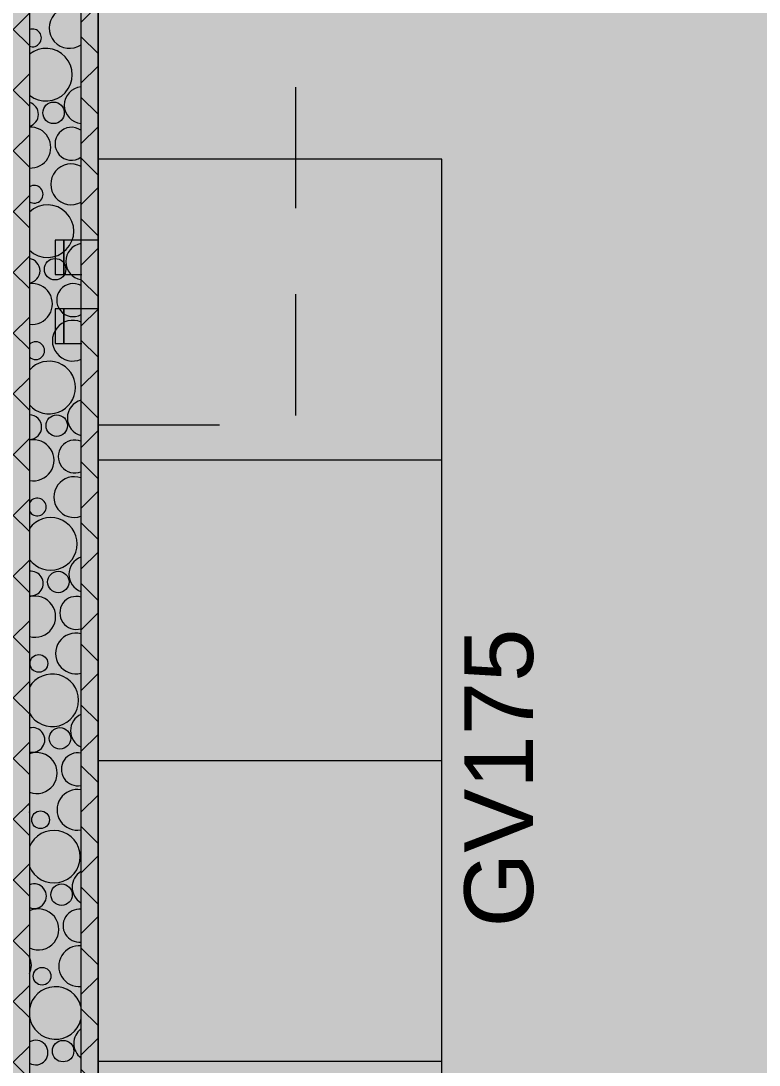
# Model space of a CAD drawing. Header units: metres. Extents: x -77 to 21.6, y -70.6 to -27.7.
# Drawn here: x -63.454 to -62.594, y -41.404 to -40.189 of the extents above; entities that cross this region are included whole.
import ezdxf

# ---------------------------------------------------------------- set-up
doc = ezdxf.new("R2010")
doc.units = ezdxf.units.M
doc.header["$MEASUREMENT"] = 0
doc.linetypes.add('Hidden Line', pattern=[0.195611, 0.141111, -0.0545])
for name, color, linetype, lineweight, true_color in [('EQUIP - AR CONDICIONADO_Caneta_No__167', 7, 'Continuous', 13, 0x0035d5), ('LAJES.EST_Caneta_No__18', 7, 'Continuous', 0, 0xdfdfdf), ('LAJES.EST_Caneta_No__254', 7, 'Continuous', 0, 0xd1c9ad), ('ZONA_Caneta_No__56', 7, 'Continuous', 0, 0xffe495)]:
    doc.layers.add(name, color=color, linetype=linetype, lineweight=lineweight, true_color=true_color)
for name, color, linetype, lineweight in [('MOBILIÁRIO_Caneta_No__96', 252, 'Continuous', 0), ('NOTAS-LAYOUT.EXEC_Caneta_No__99', 7, 'Continuous', 20), ('PAREDE CONSTRUIR_Caneta_No__241', 7, 'Continuous', 13), ('PAREDE CONSTRUIR_Caneta_No__83', 84, 'Continuous', 0), ('PAREDE CONSTRUIR_Caneta_No__96', 252, 'Continuous', 0)]:
    doc.layers.add(name, color=color, linetype=linetype, lineweight=lineweight)
doc.layers.add('NOTAS-LAYOUT.EXEC', color=7, linetype='Continuous')
doc.layers.add('PAREDE CONSTRUIR', color=7, linetype='Continuous')
doc.styles.add('GENERATED_STYLE_1', font='arial.ttf')
pattern_1 = [(45, (0, 0), (-0.03535534, 0.03535534), []), (135, (0, 0), (0.03535534, 0.03535534), [])]

# ---------------------------------------------------------------- blocks, each defined once
blk = doc.blocks.new('*X64')
at = {"layer": 'PAREDE CONSTRUIR_Caneta_No__96', "color": 252, "linetype": 'Continuous', "lineweight": 0}
for centre, radius in [((-63.4159, -40.2961), 0.0125), ((-63.4141, -40.4781), 0.0125), ((-63.4122, -40.6601), 0.0125), ((-63.4104, -40.8421), 0.0125), ((-63.433, -40.9369), 0.0103), ((-63.4085, -41.0241), 0.0125), ((-63.4311, -41.1189), 0.0103), ((-63.4066, -41.2061), 0.0125), ((-63.4293, -41.3009), 0.0103), ((-63.4048, -41.3881), 0.0125)]:
    blk.add_circle(centre, radius, dxfattribs=at)
for centre, radius, start, end in [((-63.3973, -40.1973), 0.0237, 55.572, 304.428), ((-63.4404, -40.2089), 0.0103, 249.7708, 110.2292), ((-63.4248, -40.2518), 0.0306, 231.1705, 128.8295), ((-63.3822, -40.2872), 0.0213, 94.6962, 265.3038), ((-63.4478, -40.2979), 0.0143, 285.6598, 74.3401), ((-63.443, -40.3365), 0.0239, 267.6627, 92.3373), ((-63.395, -40.3321), 0.0192, 54.9626, 305.0374), ((-63.3955, -40.3793), 0.0237, 60.8565, 299.1434), ((-63.4385, -40.3909), 0.0103, 238.3252, 121.6748), ((-63.4229, -40.4338), 0.0306, 226.5615, 133.4385), ((-63.3804, -40.4692), 0.0213, 99.73, 260.2699), ((-63.446, -40.4799), 0.0143, 278.0614, 81.9386), ((-63.4411, -40.5185), 0.0239, 263.1944, 96.8056), ((-63.3931, -40.5141), 0.0192, 61.4814, 298.5186), ((-63.3936, -40.5613), 0.0237, 65.8814, 294.1185), ((-63.4367, -40.5729), 0.0103, 225.2174, 134.7826), ((-63.4211, -40.6158), 0.0306, 221.5699, 138.43), ((-63.3785, -40.6512), 0.0213, 104.8412, 255.1588), ((-63.4441, -40.6619), 0.0143, 270.604, 89.396), ((-63.4393, -40.7005), 0.0239, 258.6839, 101.3161), ((-63.3913, -40.6961), 0.0192, 67.6182, 292.3818), ((-63.3918, -40.7433), 0.0237, 70.7158, 289.2842), ((-63.4348, -40.7549), 0.0103, 207.9032, 152.0967), ((-63.4192, -40.7978), 0.0306, 216.0292, 143.9707), ((-63.3767, -40.8332), 0.0213, 110.0765, 249.9235), ((-63.4423, -40.8439), 0.0143, 263.1569, 96.8431), ((-63.4374, -40.8825), 0.0239, 254.1011, 105.8989), ((-63.3894, -40.8781), 0.0192, 73.4943, 286.5057), ((-63.3899, -40.9253), 0.0237, 75.4111, 284.5889), ((-63.4174, -40.9798), 0.0306, 209.6241, 150.3759), ((-63.3748, -41.0152), 0.0213, 115.4935, 244.5065), ((-63.4404, -41.0259), 0.0143, 255.591, 104.409), ((-63.4356, -41.0645), 0.0239, 249.4111, 110.5889), ((-63.3876, -41.0601), 0.0192, 79.1963, 280.8036), ((-63.3881, -41.1073), 0.0237, 80.008, 279.992), ((-63.4648, -41.1062), 0.0213, 348.4199, 11.5801), ((-63.4155, -41.1618), 0.0306, 201.5873, 158.4127), ((-63.373, -41.1972), 0.0213, 121.1676, 238.8324), ((-63.4386, -41.2078), 0.0143, 247.7571, 112.2429), ((-63.4337, -41.2465), 0.0239, 244.5718, 115.4282), ((-63.3857, -41.2421), 0.0192, 84.7917, 275.2083), ((-63.3862, -41.2893), 0.0237, 84.5407, 275.4593), ((-63.463, -41.2882), 0.0213, 333.1904, 26.8095), ((-63.4137, -41.3437), 0.0306, 14.0825, 172.0663), ((-63.4137, -41.3437), 0.0306, 187.9336, 345.9175), ((-63.3711, -41.3792), 0.0213, 127.2056, 232.7943), ((-63.4367, -41.3898), 0.0143, 239.4542, 120.5458)]:
    blk.add_arc(centre, radius, start, end, dxfattribs=at)
blk = doc.blocks.new('Lockers 26[19]_6', base_point=(-62.964, -42.1002))
at = {"layer": 'MOBILIÁRIO_Caneta_No__96', "color": 252, "linetype": 'Continuous', "lineweight": 0}
for p, q in [((-62.964, -40.7002), (-63.364, -40.7002)), ((-62.964, -41.0502), (-63.364, -41.0502)), ((-62.964, -41.4002), (-63.364, -41.4002))]:
    blk.add_line(p, q, dxfattribs=at)
at = {"layer": 'MOBILIÁRIO_Caneta_No__96', "color": 252, "linetype": 'Continuous', "lineweight": 0, "flags": 128}
blk.add_lwpolyline([(-62.964, -42.1002), (-62.964, -40.3502), (-63.364, -40.3502), (-63.364, -42.1002)], close=True, dxfattribs=at)
blk = doc.blocks.new('Ar Condicionado Split 20_2')
at = {"layer": 'EQUIP - AR CONDICIONADO_Caneta_No__167', "color": 162, "linetype": 'Hidden Line', "lineweight": 13, "true_color": 0x0035d5, "flags": 128}
for points in [[(0, 0), (0.23, 0), (0.23, 0.815), (0, 0.815)], [(-0.04, 0.67), (-0.05, 0.67), (-0.05, 0.63), (-0.04, 0.63)], [(0, 0.63), (0, 0.67), (-0.04, 0.67), (-0.04, 0.63)], [(-0.04, 0.215), (-0.05, 0.215), (-0.05, 0.175), (-0.04, 0.175)], [(0, 0.175), (0, 0.215), (-0.04, 0.215), (-0.04, 0.175)], [(-0.04, 0.135), (-0.05, 0.135), (-0.05, 0.095), (-0.04, 0.095)], [(0, 0.095), (0, 0.135), (-0.04, 0.135), (-0.04, 0.095)]]:
    blk.add_lwpolyline(points, close=True, dxfattribs=at)
blk = doc.blocks.new('Label_140_6', base_point=(-62.962, -41.1333))
at = {"layer": 'NOTAS-LAYOUT.EXEC_Caneta_No__99', "color": 7, "lineweight": 20, "insert": (-62.9377, -40.9575), "char_height": 0.08, "attachment_point": 2, "rotation": 90, "style": 'GENERATED_STYLE_1'}
blk.add_mtext('\\A1;{\\pqc;\\pt0,99;\\fArial|b0|i0|c0|p0;\\W1.000000;GV175\\fArial|b0|i0|c0|p0;\\W1.000000;\\A1{\\H.66x;\\S^  ;}\\fArial|b0|i0|c0|p0;\\W1.000000;\\fArial|b0|i0|c0|p0;\\W1.000000;\\A1{\\H.66x;\\S^  ;}\\fArial|b0|i0|c0|p0;\\W1.000000;\\fArial|b0|i0|c0|p0;\\W1.000000;\\fArial|b0|i0|c0|p0;\\W1.000000;\\fArial|b0|i0|c0|p0;\\W1.000000;\\fArial|b0|i0|c0|p0;\\W1.000000;\\fArial|b0|i0|c0|p0;\\W1.000000;\\fArial|b0|i0|c0|p0;\\W1.000000;\\A1{\\H.66x;\\S^  ;}\\fArial|b0|i0|c0|p0;\\W1.000000;\\fArial|b0|i0|c0|p0;\\W1.000000;\\A1{\\H.66x;\\S^  ;}\\fArial|b0|i0|c0|p0;\\W1.000000;\\fArial|b0|i0|c0|p0;\\W1.000000;\\fArial|b0|i0|c0|p0;\\W1.000000;\\fArial|b0|i0|c0|p0;\\W1.000000;\\fArial|b0|i0|c0|p0;\\W1.000000;\\fArial|b0|i0|c0|p0;\\W1.000000;\\fArial|b0|i0|c0|p0;\\W1.000000;\\A1{\\H.66x;\\S^  ;}\\fArial|b0|i0|c0|p0;\\W1.000000;\\fArial|b0|i0|c0|p0;\\W1.000000;\\A1{\\H.66x;\\S^  ;}\\fArial|b0|i0|c0|p0;\\W1.000000;\\fArial|b0|i0|c0|p0;\\W1.000000;\\fArial|b0|i0|c0|p0;\\W1.000000;\\fArial|b0|i0|c0|p0;\\W1.000000;\\fArial|b0|i0|c0|p0;\\W1.000000;\\fArial|b0|i0|c0|p0;\\W1.000000;\\fArial|b0|i0|c0|p0;\\W1.000000;\\A1{\\H.66x;\\S^  ;}\\fArial|b0|i0|c0|p0;\\W1.000000;\\fArial|b0|i0|c0|p0;\\W1.000000;\\A1{\\H.66x;\\S^  ;}\\fArial|b0|i0|c0|p0;\\W1.000000;\\fArial|b0|i0|c0|p0;\\W1.000000;\\fArial|b0|i0|c0|p0;\\W1.000000;\\fArial|b0|i0|c0|p0;\\W1.000000;\\fArial|b0|i0|c0|p0;\\W1.000000;\\fArial|b0|i0|c0|p0;\\W1.000000;\\fArial|b0|i0|c0|p0;\\W1.000000;\\A1{\\H.66x;\\S^  ;}\\fArial|b0|i0|c0|p0;\\W1.000000;\\fArial|b0|i0|c0|p0;\\W1.000000;\\A1{\\H.66x;\\S^  ;}\\fArial|b0|i0|c0|p0;\\W1.000000;\\fArial|b0|i0|c0|p0;\\W1.000000;\\fArial|b0|i0|c0|p0;\\W1.000000;\\fArial|b0|i0|c0|p0;\\W1.000000;\\fArial|b0|i0|c0|p0;\\W1.000000;\\fArial|b0|i0|c0|p0;\\W1.000000;\\fArial|b0|i0|c0|p0;\\W1.000000;\\A1{\\H.66x;\\S^  ;}\\fArial|b0|i0|c0|p0;\\W1.000000;}', dxfattribs=at)

msp = doc.modelspace()

# ---------------------------------------------------------------- hatches: boundary and pattern name
at = {"layer": 'LAJES.EST_Caneta_No__18', "linetype": 'Continuous', "lineweight": 0, "true_color": 0xdfdfdf}
h = msp.add_hatch(dxfattribs=at)
h.set_pattern_fill('Piso_Externo__0006', color=254, style=0, pattern_type=2)
h.set_pattern_definition([(45, (0, 0.6), (-0.1909188, 0.1909188), [0, -0.18, 0, -0.27]), (110, (0.6, 0.6), (0.253717, 0.09234544), [0, -0.132, 0, -0.228])])
h.paths.add_polyline_path([(-76.514, -65.1016), (-73.814, -65.1016, -0.414214), (-75.814, -67.1016), (-66.814, -67.1016, -0.414214), (-68.814, -65.1016), (-68.814, -62.301), (-68.814, -45.4002, -0.414214), (-66.514, -43.1002), (-65.914, -43.1002), (-65.914, -42.3002), (-66.514, -42.3002), (-66.514, -38.2041), (-65.114, -38.2041), (-65.114, -36.7038), (-66.514, -36.7038), (-66.514, -32.5997), (-65.114, -32.5997), (-56.714, -32.5997), (-53.814, -32.5997), (-44.014, -32.5997), (-44.014, -42.3002), (-53.814, -42.3002), (-53.814, -47.1002), (-44.014, -47.1002), (-44.014, -50.8516), (-45.6136, -50.8516), (-45.6136, -52.3506), (-44.014, -52.3506), (-44.014, -60.3006), (-48.9163, -60.3006), (-48.9163, -61.1006), (-44.3609, -61.1006), (-44.3609, -67.1016), (-44.014, -67.1016), (-41.514, -67.1016), (-41.514, -28.1016), (-41.714, -28.1016), (-41.714, -60.3006), (-43.014, -60.3006), (-43.014, -30.0016), (-66.514, -30.0016), (-66.514, -28.1016), (-76.514, -28.1016)])
h.paths.add_polyline_path([(-73.814, -45.1016), (-76.314, -45.1016), (-76.314, -43.0892), (-75.7984, -43.0908, -0.414214), (-73.8139, -45.0876)], flags=0)
h.paths.add_polyline_path([(-73.814, -45.5846, -0.009328), (-73.814, -45.6604)], flags=0)
h.paths.add_polyline_path([(-52.814, -46.3002), (-52.814, -43.1002), (-44.014, -43.1002), (-44.014, -46.3002)], flags=0)
h.paths.add_polyline_path([(-67.714, -34.1), (-76.314, -34.1), (-76.314, -32.5997), (-67.714, -32.5997)], flags=0)
at = {"layer": 'LAJES.EST_Caneta_No__254', "linetype": 'Continuous', "lineweight": 0, "true_color": 0xd1c9ad}
h = msp.add_hatch(dxfattribs=at)
h.set_pattern_fill('Haie_OD_0006', color=9, style=0, pattern_type=2)
h.set_pattern_definition([(45, (0, 0.5), (-0.159099, 0.159099), [0, -0.15, 0, -0.225]), (110, (0.5, 0.5), (0.21143084, 0.07695453), [0, -0.11, 0, -0.19])])
h.paths.add_polyline_path([(-65.114, -47.1002), (-66.514, -47.1002), (-66.514, -60.3006), (-56.514, -60.3006), (-44.014, -60.3006), (-44.014, -56.6006), (-50.5957, -56.6006), (-50.5957, -54.2479), (-52.6157, -54.2479), (-52.6157, -52.5506), (-50.5957, -52.5506), (-45.6136, -52.5506), (-45.6136, -50.8516), (-44.014, -50.8516), (-44.014, -47.1002), (-53.814, -47.1002), (-53.814, -42.3002), (-44.014, -42.3002), (-44.014, -37.1002), (-51.174, -37.1002), (-51.174, -32.5997), (-53.814, -32.5997), (-56.714, -32.5997), (-58.7637, -32.5997), (-58.7637, -34.9038), (-63.464, -34.9038), (-63.464, -36.5038), (-65.114, -36.5038), (-65.114, -38.4037), (-63.464, -38.4037), (-63.464, -42.1002), (-65.114, -42.1002), (-65.114, -42.3002)])
h.paths.add_polyline_path([(-60.5596, -42.1002), (-60.5596, -38.4037), (-58.8637, -38.4037), (-58.8637, -42.1002)], flags=0)
h.paths.add_polyline_path([(-59.064, -48.7001), (-59.064, -47.3002), (-56.714, -47.3002), (-56.714, -48.7001)], flags=0)
at = {"layer": 'PAREDE CONSTRUIR_Caneta_No__83', "linetype": 'Continuous', "lineweight": 0}
h = msp.add_hatch(dxfattribs=at)
h.set_pattern_fill('Placomur_0006', color=84, style=0, pattern_type=2)
h.set_pattern_definition(pattern_1)
h.paths.add_polyline_path([(-63.464, -38.4037), (-63.464, -42.1002), (-63.444, -42.1002), (-63.444, -38.4037)])
h = msp.add_hatch(dxfattribs=at)
h.set_pattern_fill('Placomur_0006', color=84, style=0, pattern_type=2)
h.set_pattern_definition(pattern_1)
h.paths.add_polyline_path([(-63.384, -38.4037), (-63.384, -42.1002), (-63.364, -42.1002), (-63.364, -38.4037)])

# ---------------------------------------------------------------- linework, layer by layer
at = {"layer": 'PAREDE CONSTRUIR_Caneta_No__241', "color": 7, "linetype": 'Continuous', "lineweight": 13}
for p, q in [((-63.444, -38.4037), (-63.444, -42.1002)), ((-63.384, -38.4037), (-63.384, -42.1002))]:
    msp.add_line(p, q, dxfattribs=at)
at = {"layer": 'PAREDE CONSTRUIR_Caneta_No__241', "color": 7, "linetype": 'Continuous', "lineweight": 13, "flags": 128}
msp.add_lwpolyline([(-63.364, -42.1002), (-63.364, -38.4037)], dxfattribs=at)
at = {"layer": 'ZONA_Caneta_No__56', "color": 41, "linetype": 'Continuous', "lineweight": 0, "true_color": 0xffe495, "flags": 128}
msp.add_lwpolyline([(-63.364, -42.1001), (-60.6596, -42.1001), (-60.6596, -38.4027), (-63.364, -38.4027)], close=True, dxfattribs=at)

# ---------------------------------------------------------------- block references
at = {"layer": 'EQUIP - AR CONDICIONADO_Caneta_No__167', "color": 162, "linetype": 'Hidden Line', "lineweight": 13, "true_color": 0x0035d5, "rotation": 359.9999767726673}
msp.add_blockref('Ar Condicionado Split 20_2', (-63.364, -40.6594), dxfattribs=at)
at = {"layer": 'MOBILIÁRIO_Caneta_No__96', "color": 252, "linetype": 'Continuous', "lineweight": 0}
msp.add_blockref('Lockers 26[19]_6', (-62.964, -42.1002), dxfattribs=at)
at = {"layer": 'NOTAS-LAYOUT.EXEC', "color": 251, "linetype": 'Continuous', "lineweight": 5, "true_color": 0x6b6b6b}
msp.add_blockref('Label_140_6', (-62.962, -41.1333), dxfattribs=at)
at = {"layer": 'PAREDE CONSTRUIR', "color": 7, "lineweight": 13}
msp.add_blockref('*X64', (0, 0), dxfattribs=at)

doc.saveas('drawing.dxf')
